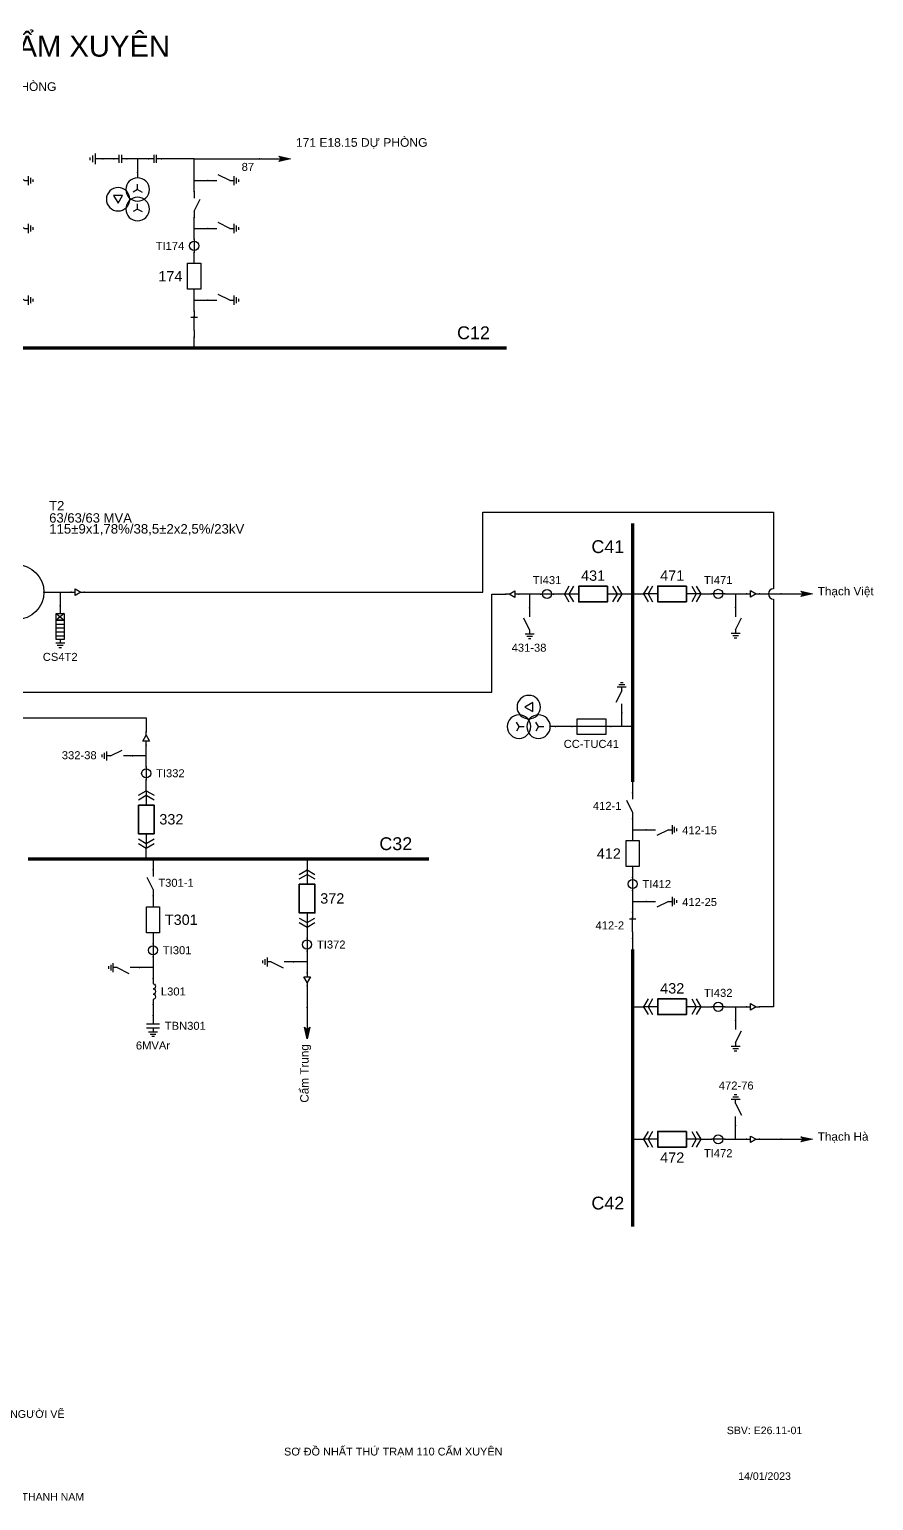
# Model space of a CAD drawing. Header units: millimetres. Extents: x -388 to 411, y 8 to 290.
# Drawn here: x 249 to 411, y 7.9 to 290 of the extents above; entities that cross this region are included whole.
import ezdxf

# ---------------------------------------------------------------- set-up
doc = ezdxf.new("R2010")
doc.units = ezdxf.units.MM
for name, color, linetype, lineweight in [('BUSBAR_110KV', 1, 'Continuous', 50), ('BUSBAR_22KV', 5, 'Continuous', 50), ('BUSBAR_35KV', 30, 'Continuous', 50), ('GROUND', 3, 'Continuous', 25), ('HV_110KV', 1, 'Continuous', 25), ('MV_22KV', 5, 'Continuous', 25), ('MV_35KV', 30, 'Continuous', 25)]:
    doc.layers.add(name, color=color, linetype=linetype, lineweight=lineweight)
doc.layers.add('SYM_PORTS', color=8, linetype='Continuous', plot=False)
doc.layers.add('TEXT', color=7, linetype='Continuous')
doc.styles.add('SLD_TEXT', font='arial.ttf')

# ---------------------------------------------------------------- blocks, each defined once
blk = doc.blocks.new('SYM_EARTHING_SWITCH_OPEN')
at = {"lineweight": 25}
for points in [[(0, 3), (0, 1.25)], [(0, -1.25), (-1.125, 1)], [(-0.875, -2), (0.875, -2)], [(-0.5625, -2.4375), (0.5625, -2.4375)], [(0, -1.25), (0, -2)], [(-0.25, -2.875), (0.25, -2.875)]]:
    blk.add_lwpolyline(points, dxfattribs=at)
at = {"layer": 'SYM_PORTS'}
blk.add_point((0, 3), dxfattribs=at)
blk.add_attdef('DEVICE_CODE', (1.875, 0), '', height=2)
blk = doc.blocks.new('SYM_DISCONNECTOR_CLOSED')
at = {"lineweight": 25}
for points in [[(-0.625, 1.25), (0.625, 1.25)], [(0, 2.5), (0, 1.25)], [(0, -1.25), (0, 1.5)], [(0, -1.25), (0, -2.5)]]:
    blk.add_lwpolyline(points, dxfattribs=at)
at = {"layer": 'SYM_PORTS'}
for p in [(0, 2.5), (0, -2.5)]:
    blk.add_point(p, dxfattribs=at)
blk.add_attdef('DEVICE_CODE', (1.625, -0.5), '', height=2)
blk = doc.blocks.new('SYM_CIRCUIT_BREAKER')
at = {"lineweight": 25}
blk.add_lwpolyline([(-1.25, 2.5), (1.25, 2.5), (1.25, -2.5), (-1.25, -2.5)], close=True, dxfattribs=at)
at = {"layer": 'SYM_PORTS'}
for p in [(0, 2.5), (0, -2.5)]:
    blk.add_point(p, dxfattribs=at)
blk.add_attdef('DEVICE_CODE', (2.25, -0.5), '', height=2)
at = {"flags": 1}
blk.add_attdef('RATING', (2.25, -3.5), '', height=2, dxfattribs=at)
blk = doc.blocks.new('SYM_CURRENT_TRANSFORMER')
at = {"lineweight": 25}
blk.add_lwpolyline([(0, 1.25), (0, -1.25)], dxfattribs=at)
blk.add_circle((0, 0), 0.875, dxfattribs=at)
at = {"layer": 'SYM_PORTS'}
for p in [(0, 1.25), (0, -1.25)]:
    blk.add_point(p, dxfattribs=at)
blk.add_attdef('DEVICE_CODE', (1.875, -1.75), '', height=2)
at = {"flags": 1}
blk.add_attdef('RATIO', (1.875, -4.75), '', height=2, dxfattribs=at)
blk = doc.blocks.new('SYM_DISCONNECTOR_OPEN')
at = {"lineweight": 25}
for points in [[(0, -1.25), (-1.125, 1)], [(0, 2.5), (0, 1.25)], [(0, -1.25), (0, -2.5)]]:
    blk.add_lwpolyline(points, dxfattribs=at)
at = {"layer": 'SYM_PORTS'}
for p in [(0, 2.5), (0, -2.5)]:
    blk.add_point(p, dxfattribs=at)
blk.add_attdef('DEVICE_CODE', (1, -0.5), '', height=2)
blk = doc.blocks.new('SYM_COUPLING_CAPACITOR')
at = {"lineweight": 25}
for points in [[(-0.75, 0.25), (0.75, 0.25)], [(0, 1.25), (0, 0.25)], [(-0.75, -0.25), (0.75, -0.25)], [(0, -0.25), (0, -1.25)]]:
    blk.add_lwpolyline(points, dxfattribs=at)
at = {"layer": 'SYM_PORTS'}
for p in [(0, 1.25), (0, -1.25)]:
    blk.add_point(p, dxfattribs=at)
blk.add_attdef('DEVICE_CODE', (1.75, -1.75), '', height=2)
blk = doc.blocks.new('SYM_VOLTAGE_TRANSFORMER')
at = {"lineweight": 25}
for points in [[(0, 4.625), (0, 3.625)], [(0, 1.375), (-0.8625, 0.875)], [(0, 1.375), (0, 2.375)], [(0, 1.375), (0.8625, 0.875)], [(0, -2.375), (-0.8625, -2.875)], [(0, -2.375), (0, -1.375)], [(0, -2.375), (0.8625, -2.875)]]:
    blk.add_lwpolyline(points, dxfattribs=at)
blk.add_lwpolyline([(2.875, 0.25), (4.625, 0.25), (3.75, -1.25)], close=True, dxfattribs=at)
for centre in [(0, 1.375), (3.75, -0.5), (0, -2.375)]:
    blk.add_circle(centre, 2.25, dxfattribs=at)
at = {"layer": 'SYM_PORTS'}
blk.add_point((0, 4.625), dxfattribs=at)
blk.add_attdef('DEVICE_CODE', (7, 1.625), '', height=2)
at = {"flags": 1}
blk.add_attdef('RATIO', (7, -1.375), '', height=2, dxfattribs=at)
blk = doc.blocks.new('SYM_GROUND_SYMBOL')
at = {"lineweight": 25}
for points in [[(0, 1.25), (0, -0.25)], [(-1, -0.25), (1, -0.25)], [(-0.625, -0.75), (0.625, -0.75)], [(-0.25, -1.25), (0.25, -1.25)]]:
    blk.add_lwpolyline(points, dxfattribs=at)
at = {"layer": 'SYM_PORTS'}
blk.add_point((0, 1.25), dxfattribs=at)
blk = doc.blocks.new('SYM_LINE_FEEDER_ARROW')
blk.add_hatch(color=7).paths.add_polyline_path([(0, -3), (-0.5, -0.75), (0, -1.25), (0.5, -0.75)])
at = {"lineweight": 25}
blk.add_lwpolyline([(0, 3), (0, -1.25)], dxfattribs=at)
blk.add_lwpolyline([(0, -3), (-0.5, -0.75), (0, -1.25), (0.5, -0.75)], close=True, dxfattribs=at)
at = {"layer": 'SYM_PORTS'}
blk.add_point((0, 3), dxfattribs=at)
blk.add_attdef('LINE_NAME', (1.5, 0), '', height=2)
blk = doc.blocks.new('SYM_TRANSFORMER_3W')
blk.add_hatch(color=7).paths.add_polyline_path([(3.75, 8.25), (3.0125, 6.575), (2.2375, 7.225)])
at = {"lineweight": 25}
for points in [[(-7.75, -5.5), (3.0125, 7.35)], [(-3.25, 4.25), (-8.5, 4.25)], [(-3.25, 4.25), (-4.1125, 3.75)], [(-3.25, 4.25), (-3.25, 5.25)], [(-3.25, 4.25), (-2.3875, 3.75)], [(3.25, 0), (2.3875, -0.5)], [(3.25, 0), (3.25, 1)], [(3.25, 0), (4.1125, -0.5)]]:
    blk.add_lwpolyline(points, dxfattribs=at)
for points in [[(3.75, 8.25), (3.0125, 6.575), (2.2375, 7.225)], [(-4.75, -3), (-1.75, -3), (-3.25, -5.5)]]:
    blk.add_lwpolyline(points, close=True, dxfattribs=at)
at = {"lineweight": 50}
blk.add_circle((-3.25, 4.25), 5.25, dxfattribs=at)
at = {"lineweight": 25}
for centre in [(3.25, 0), (-3.25, -4.25)]:
    blk.add_circle(centre, 5.25, dxfattribs=at)
at = {"layer": 'SYM_PORTS'}
for p in [(-3.25, 9.5), (-8.5, 4.25), (8.5, 0), (-3.25, -9.5)]:
    blk.add_point(p, dxfattribs=at)
blk.add_attdef('DEVICE_CODE', (9.5, 6.5), '', height=2)
at = {"flags": 1}
for tag, p in [('POWER', (9.5, 3.5)), ('VOLTAGE_RATIO', (9.5, 0.5))]:
    blk.add_attdef(tag, p, '', height=2, dxfattribs=at)
blk = doc.blocks.new('SYM_SURGE_ARRESTER')
at = {"lineweight": 25}
for points in [[(0, 4), (0, 2.5)], [(-0.75, 2.5), (0.75, 1.25)], [(0.75, 2.5), (-0.75, 1.25)], [(-0.75, 0.5), (0.75, 0.5)], [(-0.75, -0.25), (0.75, -0.25)], [(-0.75, -1), (0.75, -1)], [(-0.75, -1.75), (0.75, -1.75)], [(0, -2.5), (0, -3.125)], [(-0.875, -3.125), (0.875, -3.125)], [(-0.5625, -3.5625), (0.5625, -3.5625)], [(-0.25, -4), (0.25, -4)]]:
    blk.add_lwpolyline(points, dxfattribs=at)
for points in [[(-0.75, 2.5), (0.75, 2.5), (0.75, 1.25), (-0.75, 1.25)], [(-0.75, 1.25), (0.75, 1.25), (0.75, -2.5), (-0.75, -2.5)]]:
    blk.add_lwpolyline(points, close=True, dxfattribs=at)
at = {"layer": 'SYM_PORTS'}
blk.add_point((0, 4), dxfattribs=at)
blk.add_attdef('DEVICE_CODE', (1.875, 1), '', height=2)
blk = doc.blocks.new('SYM_CABLE_TERMINATION')
at = {"lineweight": 25}
blk.add_lwpolyline([(-0.625, 0.5), (0.625, 0.5), (0, -0.625)], close=True, dxfattribs=at)
for points in [[(0, 1.25), (0, 0.5)], [(0, -0.625), (0, -1.25)]]:
    blk.add_lwpolyline(points, dxfattribs=at)
at = {"layer": 'SYM_PORTS'}
for p in [(0, 1.25), (0, -1.25)]:
    blk.add_point(p, dxfattribs=at)
blk = doc.blocks.new('SYM_DRAWOUT_BREAKER')
at = {"lineweight": 25}
for points in [[(-1.5, 4.625), (0, 5.5), (1.5, 4.625)], [(-1.5, 3.75), (0, 4.625), (1.5, 3.75)], [(0, 5.5), (0, 2.75)], [(0, -2.75), (0, -5.5)], [(-1.5, -3.75), (0, -4.625), (1.5, -3.75)], [(-1.5, -4.625), (0, -5.5), (1.5, -4.625)]]:
    blk.add_lwpolyline(points, dxfattribs=at)
at = {"lineweight": 35}
blk.add_lwpolyline([(-1.5, 2.75), (1.5, 2.75), (1.5, -2.75), (-1.5, -2.75)], close=True, dxfattribs=at)
at = {"layer": 'SYM_PORTS'}
for p in [(0, 5.5), (0, -5.5)]:
    blk.add_point(p, dxfattribs=at)
blk.add_attdef('DEVICE_CODE', (2.5, 2.5), '', height=2)
at = {"flags": 1}
blk.add_attdef('RATING', (2.5, -0.5), '', height=2, dxfattribs=at)
blk = doc.blocks.new('SYM_FUSE_DISCONNECTOR')
at = {"lineweight": 25}
blk.add_lwpolyline([(0, 3.75), (0, -3.75)], dxfattribs=at)
blk.add_lwpolyline([(-1.5, 2.75), (1.5, 2.75), (1.5, -2.75), (-1.5, -2.75)], close=True, dxfattribs=at)
at = {"layer": 'SYM_PORTS'}
for p in [(0, 3.75), (0, -3.75)]:
    blk.add_point(p, dxfattribs=at)
blk.add_attdef('DEVICE_CODE', (2.5, 0.75), '', height=2)
at = {"flags": 1}
blk.add_attdef('RATING', (2.5, -2.25), '', height=2, dxfattribs=at)
blk = doc.blocks.new('SYM_SHUNT_REACTOR')
at = {"lineweight": 25}
for points in [[(0, 2.5), (0, 1.5)], [(0, 1.5), (0.25, 1.4325), (0.4325, 1.25), (0.5, 1), (0.4325, 0.75), (0.25, 0.5675), (0, 0.5), (0.25, 0.4325), (0.4325, 0.25), (0.5, 0), (0.4325, -0.25), (0.25, -0.4325), (0, -0.5), (0.25, -0.5675), (0.4325, -0.75), (0.5, -1), (0.4325, -1.25), (0.25, -1.4325), (0, -1.5)], [(0, -1.5), (0, -2.5)]]:
    blk.add_lwpolyline(points, dxfattribs=at)
at = {"layer": 'SYM_PORTS'}
for p in [(0, 2.5), (0, -2.5)]:
    blk.add_point(p, dxfattribs=at)
blk.add_attdef('DEVICE_CODE', (1.5, -0.5), '', height=2)
at = {"flags": 1}
blk.add_attdef('RATING', (1.5, -3.5), '', height=2, dxfattribs=at)
blk = doc.blocks.new('SYM_SHUNT_CAPACITOR')
at = {"lineweight": 25}
for points in [[(-1.25, 0.375), (1.25, 0.375)], [(0, 2), (0, 0.375)], [(-1.25, -0.375), (1.25, -0.375)], [(-0.875, -1.125), (0.875, -1.125)], [(-0.5625, -1.5625), (0.5625, -1.5625)], [(-0.25, -2), (0.25, -2)], [(0, -0.375), (0, -1.125)]]:
    blk.add_lwpolyline(points, dxfattribs=at)
at = {"layer": 'SYM_PORTS'}
blk.add_point((0, 2), dxfattribs=at)
blk.add_attdef('DEVICE_CODE', (2.25, -1), '', height=2)
at = {"flags": 1}
blk.add_attdef('RATING', (2.25, -4), '', height=2, dxfattribs=at)

msp = doc.modelspace()

# ---------------------------------------------------------------- linework, layer by layer
at = {"layer": 'BUSBAR_110KV', "const_width": 0.599}
msp.add_lwpolyline([(214.03, 228.92), (340.6, 228.92)], dxfattribs=at)
at = {"layer": 'BUSBAR_22KV', "const_width": 0.599}
for points in [[(364.75, 195.31), (364.75, 145.7)], [(364.75, 113.6), (364.75, 60.36)]]:
    msp.add_lwpolyline(points, dxfattribs=at)
at = {"layer": 'BUSBAR_35KV', "const_width": 0.599}
msp.add_lwpolyline([(248.73, 130.92), (325.69, 130.92)], dxfattribs=at)
at = {"layer": 'GROUND'}
msp.add_lwpolyline([(265.18, 265.2), (263.09, 265.2)], dxfattribs=at)
at = {"layer": 'HV_110KV'}
for points in [[(269.76, 265.2), (267.68, 265.2)], [(271.85, 265.2), (269.76, 265.2)], [(269.76, 265.2), (269.76, 262.57)], [(280.61, 265.2), (274.35, 265.2)], [(280.61, 261.02), (280.61, 265.2)], [(280.61, 265.2), (293.12, 265.2)], [(280.61, 258.94), (280.61, 261.02)], [(280.61, 261.02), (283.23, 261.02)], [(280.61, 251.85), (280.61, 253.94)], [(280.61, 249.77), (280.61, 251.85)], [(280.61, 251.85), (283.23, 251.85)], [(280.61, 245.18), (280.61, 247.27)], [(280.61, 238.09), (280.61, 240.18)], [(280.61, 236.01), (280.61, 238.09)], [(280.61, 238.09), (283.23, 238.09)], [(280.61, 228.92), (280.61, 231.01)]]:
    msp.add_lwpolyline(points, dxfattribs=at)
at = {"layer": 'MV_22KV'}
msp.add_lwpolyline([(259.5, 182.1), (262.2, 182.1), (336, 182.1), (336, 197.44), (391.79, 197.44), (391.79, 182.76, 1), (391.79, 180.76), (391.79, 102.56), (389.09, 102.56)], format="xyb", dxfattribs=at)
for points in [[(80.61, 182.1), (83.31, 182.1), (220.5, 182.1), (220.5, 162.94), (337.7, 162.94), (337.7, 181.72), (340.4, 181.72)], [(251.78, 182.1), (254.91, 182.1)], [(254.91, 182.1), (254.91, 179.48)], [(254.91, 182.1), (257, 182.1)], [(344.99, 181.72), (342.9, 181.72)], [(347.08, 181.72), (344.99, 181.72)], [(344.99, 181.72), (344.99, 179.1)], [(351.66, 181.72), (349.58, 181.72)], [(364.75, 181.72), (362.66, 181.72)], [(364.75, 181.76), (366.83, 181.76)], [(377.83, 181.76), (379.92, 181.76)], [(382.42, 181.76), (384.51, 181.76)], [(384.51, 181.76), (384.51, 179.14)], [(384.51, 181.76), (386.59, 181.76)], [(389.09, 181.76), (393.26, 181.76)], [(362.66, 156.3), (362.66, 158.92)], [(353.08, 156.3), (349.95, 156.3)], [(362.66, 156.3), (360.58, 156.3)], [(364.75, 156.3), (362.66, 156.3)], [(364.75, 145.7), (364.75, 143.62)], [(364.75, 138.62), (364.75, 136.53)], [(364.75, 136.53), (367.37, 136.53)], [(364.75, 136.53), (364.75, 134.44)], [(364.75, 129.44), (364.75, 127.36)], [(364.75, 124.86), (364.75, 122.77)], [(364.75, 122.77), (367.37, 122.77)], [(364.75, 122.77), (364.75, 120.69)], [(364.75, 115.69), (364.75, 113.6)], [(364.75, 102.56), (366.83, 102.56)], [(377.83, 102.56), (379.92, 102.56)], [(382.42, 102.56), (384.51, 102.56)], [(384.51, 102.56), (384.51, 99.94)], [(384.51, 102.56), (386.59, 102.56)], [(384.51, 77.15), (384.51, 79.78)], [(364.75, 77.15), (366.83, 77.15)], [(377.83, 77.15), (379.92, 77.15)], [(382.42, 77.15), (384.51, 77.15)], [(384.51, 77.15), (386.59, 77.15)], [(389.09, 77.15), (393.26, 77.15)]]:
    msp.add_lwpolyline(points, dxfattribs=at)
at = {"layer": 'MV_35KV'}
for points in [[(240.03, 164.89), (240.03, 162.19), (240.03, 157.97), (271.41, 157.97), (271.41, 155.27)], [(271.41, 150.68), (271.41, 152.77)], [(271.41, 150.68), (268.79, 150.68)], [(271.41, 148.59), (271.41, 150.68)], [(271.41, 144.01), (271.41, 146.09)], [(271.41, 130.92), (271.41, 133.01)], [(272.72, 130.92), (272.72, 128.83)], [(302.28, 130.92), (302.28, 128.83)], [(272.72, 123.83), (272.72, 121.75)], [(272.72, 116.75), (272.72, 114.66)], [(302.28, 117.83), (302.28, 115.75)], [(302.28, 113.25), (302.28, 111.16)], [(272.72, 110.08), (270.1, 110.08)], [(272.72, 112.16), (272.72, 110.08)], [(272.72, 110.08), (272.72, 107.99)], [(302.28, 111.16), (299.66, 111.16)], [(302.28, 111.16), (302.28, 109.08)], [(302.28, 106.58), (302.28, 102.4)], [(272.72, 102.99), (272.72, 100.9)]]:
    msp.add_lwpolyline(points, dxfattribs=at)

# ---------------------------------------------------------------- block references
at = {"layer": 'GROUND', "rotation": 270}
msp.add_blockref('SYM_GROUND_SYMBOL', (261.84, 265.2), dxfattribs=at)
at = {"layer": 'HV_110KV'}
for name, p, rotation in [('SYM_COUPLING_CAPACITOR', (266.43, 265.2), 270), ('SYM_COUPLING_CAPACITOR', (273.1, 265.2), 270), ('SYM_LINE_FEEDER_ARROW', (296.12, 265.2), 90)]:
    msp.add_blockref(name, p, dxfattribs=dict(at, rotation=rotation))
at = {"layer": 'HV_110KV', "xscale": -1}
for name, p in [('SYM_VOLTAGE_TRANSFORMER', (269.76, 257.95)), ('SYM_DISCONNECTOR_OPEN', (280.61, 256.44)), ('SYM_DISCONNECTOR_CLOSED', (280.61, 233.51))]:
    msp.add_blockref(name, p, dxfattribs=at)
at = {"layer": 'HV_110KV', "xscale": -1, "rotation": 90}
for p in [(286.23, 261.02), (246.78, 261.02), (286.23, 251.85), (246.78, 251.85), (286.23, 238.09), (246.78, 238.09)]:
    msp.add_blockref('SYM_EARTHING_SWITCH_OPEN', p, dxfattribs=at)
at = {"layer": 'HV_110KV'}
ref = msp.add_blockref('SYM_CURRENT_TRANSFORMER', (280.61, 248.52), dxfattribs=at)
ref.add_attrib('DEVICE_CODE', 'TI174', (273.23, 247.74), dxfattribs={"layer": 'TEXT', "height": 1.535, "style": 'SLD_TEXT'})
ref = msp.add_blockref('SYM_CIRCUIT_BREAKER', (280.61, 242.68), dxfattribs=at)
ref.add_attrib('DEVICE_CODE', '174', (273.73, 241.68), dxfattribs={"layer": 'TEXT', "height": 1.983, "style": 'SLD_TEXT'})
ref = msp.add_blockref('SYM_TRANSFORMER_3W', (243.28, 182.1), dxfattribs=at)
ref.add_attrib('DEVICE_CODE', 'T2', (252.79, 197.79), dxfattribs={"layer": 'TEXT', "height": 1.786, "style": 'SLD_TEXT'})
at = {"layer": 'MV_22KV'}
ref = msp.add_blockref('SYM_DRAWOUT_BREAKER', (357.16, 181.72), dxfattribs=dict(at, rotation=270))
ref.add_attrib('DEVICE_CODE', '431', (354.85, 184.27), dxfattribs={"layer": 'TEXT', "height": 1.984, "style": 'SLD_TEXT'})
ref = msp.add_blockref('SYM_DRAWOUT_BREAKER', (372.33, 181.76), dxfattribs=dict(at, rotation=270))
ref.add_attrib('DEVICE_CODE', '471', (370.03, 184.28), dxfattribs={"layer": 'TEXT', "height": 1.983, "style": 'SLD_TEXT'})
ref = msp.add_blockref('SYM_CURRENT_TRANSFORMER', (348.33, 181.72), dxfattribs=dict(at, rotation=270))
ref.add_attrib('DEVICE_CODE', 'TI431', (345.58, 183.64), dxfattribs={"layer": 'TEXT', "height": 1.535, "style": 'SLD_TEXT'})
ref = msp.add_blockref('SYM_CURRENT_TRANSFORMER', (381.17, 181.76), dxfattribs=dict(at, rotation=270))
ref.add_attrib('DEVICE_CODE', 'TI471', (378.43, 183.65), dxfattribs={"layer": 'TEXT', "height": 1.535, "style": 'SLD_TEXT'})
for name, p, rotation in [('SYM_CABLE_TERMINATION', (258.25, 182.1), 90), ('SYM_CABLE_TERMINATION', (341.65, 181.72), 270), ('SYM_CABLE_TERMINATION', (387.84, 181.76), 90), ('SYM_LINE_FEEDER_ARROW', (396.26, 181.76), 90), ('SYM_CABLE_TERMINATION', (387.84, 102.56), 90), ('SYM_CABLE_TERMINATION', (387.84, 77.15), 90), ('SYM_LINE_FEEDER_ARROW', (396.26, 77.15), 90)]:
    msp.add_blockref(name, p, dxfattribs=dict(at, rotation=rotation))
at = {"layer": 'MV_22KV', "xscale": -1}
for p in [(384.51, 176.14), (384.51, 96.94)]:
    msp.add_blockref('SYM_EARTHING_SWITCH_OPEN', p, dxfattribs=at)
at = {"layer": 'MV_22KV'}
ref = msp.add_blockref('SYM_SURGE_ARRESTER', (254.91, 175.48), dxfattribs=at)
ref.add_attrib('DEVICE_CODE', 'CS4T2', (251.57, 168.91), dxfattribs={"layer": 'TEXT', "height": 1.535, "style": 'SLD_TEXT'})
ref = msp.add_blockref('SYM_EARTHING_SWITCH_OPEN', (344.99, 176.1), dxfattribs=at)
ref.add_attrib('DEVICE_CODE', '431-38', (341.53, 170.67), dxfattribs={"layer": 'TEXT', "height": 1.535, "style": 'SLD_TEXT'})
at = {"layer": 'MV_22KV', "xscale": -1}
for name, p, rotation in [('SYM_EARTHING_SWITCH_OPEN', (362.66, 161.92), 180), ('SYM_VOLTAGE_TRANSFORMER', (345.32, 156.3), 270)]:
    msp.add_blockref(name, p, dxfattribs=dict(at, rotation=rotation))
at = {"layer": 'MV_22KV'}
ref = msp.add_blockref('SYM_FUSE_DISCONNECTOR', (356.83, 156.3), dxfattribs=dict(at, rotation=270))
ref.add_attrib('DEVICE_CODE', 'CC-TUC41', (351.52, 152.22), dxfattribs={"layer": 'TEXT', "height": 1.535, "style": 'SLD_TEXT'})
ref = msp.add_blockref('SYM_DISCONNECTOR_OPEN', (364.75, 141.12), dxfattribs=at)
ref.add_attrib('DEVICE_CODE', '412-1', (357.13, 140.34), dxfattribs={"layer": 'TEXT', "height": 1.535, "style": 'SLD_TEXT'})
ref = msp.add_blockref('SYM_EARTHING_SWITCH_OPEN', (370.37, 136.53), dxfattribs=dict(at, rotation=90))
ref.add_attrib('DEVICE_CODE', '412-15', (374.26, 135.65), dxfattribs={"layer": 'TEXT', "height": 1.535, "style": 'SLD_TEXT'})
ref = msp.add_blockref('SYM_CIRCUIT_BREAKER', (364.75, 131.94), dxfattribs=at)
ref.add_attrib('DEVICE_CODE', '412', (357.87, 130.95), dxfattribs={"layer": 'TEXT', "height": 1.983, "style": 'SLD_TEXT'})
ref = msp.add_blockref('SYM_CURRENT_TRANSFORMER', (364.75, 126.11), dxfattribs=at)
ref.add_attrib('DEVICE_CODE', 'TI412', (366.64, 125.34), dxfattribs={"layer": 'TEXT', "height": 1.535, "style": 'SLD_TEXT'})
ref = msp.add_blockref('SYM_EARTHING_SWITCH_OPEN', (370.37, 122.77), dxfattribs=dict(at, rotation=90))
ref.add_attrib('DEVICE_CODE', '412-25', (374.26, 121.89), dxfattribs={"layer": 'TEXT', "height": 1.535, "style": 'SLD_TEXT'})
ref = msp.add_blockref('SYM_DISCONNECTOR_CLOSED', (364.75, 118.19), dxfattribs=at)
ref.add_attrib('DEVICE_CODE', '412-2', (357.63, 117.41), dxfattribs={"layer": 'TEXT', "height": 1.535, "style": 'SLD_TEXT'})
ref = msp.add_blockref('SYM_DRAWOUT_BREAKER', (372.33, 102.56), dxfattribs=dict(at, rotation=270))
ref.add_attrib('DEVICE_CODE', '432', (370.03, 105.11), dxfattribs={"layer": 'TEXT', "height": 1.984, "style": 'SLD_TEXT'})
ref = msp.add_blockref('SYM_CURRENT_TRANSFORMER', (381.17, 102.56), dxfattribs=dict(at, rotation=270))
ref.add_attrib('DEVICE_CODE', 'TI432', (378.43, 104.47), dxfattribs={"layer": 'TEXT', "height": 1.535, "style": 'SLD_TEXT'})
ref = msp.add_blockref('SYM_EARTHING_SWITCH_OPEN', (384.51, 82.78), dxfattribs=dict(at, rotation=180))
ref.add_attrib('DEVICE_CODE', '472-76', (381.29, 86.69), dxfattribs={"layer": 'TEXT', "height": 1.535, "style": 'SLD_TEXT'})
ref = msp.add_blockref('SYM_DRAWOUT_BREAKER', (372.33, 77.15), dxfattribs=dict(at, rotation=270))
ref.add_attrib('DEVICE_CODE', '472', (370.03, 72.65), dxfattribs={"layer": 'TEXT', "height": 1.983, "style": 'SLD_TEXT'})
ref = msp.add_blockref('SYM_CURRENT_TRANSFORMER', (381.17, 77.15), dxfattribs=dict(at, rotation=270))
ref.add_attrib('DEVICE_CODE', 'TI472', (378.43, 73.72), dxfattribs={"layer": 'TEXT', "height": 1.535, "style": 'SLD_TEXT'})
at = {"layer": 'MV_35KV', "rotation": 180}
msp.add_blockref('SYM_CABLE_TERMINATION', (271.41, 154.02), dxfattribs=at)
at = {"layer": 'MV_35KV'}
ref = msp.add_blockref('SYM_EARTHING_SWITCH_OPEN', (265.79, 150.68), dxfattribs=dict(at, rotation=270))
ref.add_attrib('DEVICE_CODE', '332-38', (255.22, 150.05), dxfattribs={"layer": 'TEXT', "height": 1.535, "style": 'SLD_TEXT'})
ref = msp.add_blockref('SYM_CURRENT_TRANSFORMER', (271.41, 147.34), dxfattribs=at)
ref.add_attrib('DEVICE_CODE', 'TI332', (273.3, 146.59), dxfattribs={"layer": 'TEXT', "height": 1.535, "style": 'SLD_TEXT'})
ref = msp.add_blockref('SYM_DRAWOUT_BREAKER', (271.41, 138.51), dxfattribs=at)
ref.add_attrib('DEVICE_CODE', '332', (273.92, 137.53), dxfattribs={"layer": 'TEXT', "height": 1.984, "style": 'SLD_TEXT'})
ref = msp.add_blockref('SYM_DISCONNECTOR_OPEN', (272.72, 126.33), dxfattribs=at)
ref.add_attrib('DEVICE_CODE', 'T301-1', (273.73, 125.58), dxfattribs={"layer": 'TEXT', "height": 1.535, "style": 'SLD_TEXT'})
ref = msp.add_blockref('SYM_DRAWOUT_BREAKER', (302.28, 123.33), dxfattribs=at)
ref.add_attrib('DEVICE_CODE', '372', (304.8, 122.36), dxfattribs={"layer": 'TEXT', "height": 1.984, "style": 'SLD_TEXT'})
ref = msp.add_blockref('SYM_CIRCUIT_BREAKER', (272.72, 119.25), dxfattribs=at)
ref.add_attrib('DEVICE_CODE', 'T301', (274.98, 118.27), dxfattribs={"layer": 'TEXT', "height": 1.984, "style": 'SLD_TEXT'})
ref = msp.add_blockref('SYM_CURRENT_TRANSFORMER', (302.28, 114.5), dxfattribs=at)
ref.add_attrib('DEVICE_CODE', 'TI372', (304.17, 113.74), dxfattribs={"layer": 'TEXT', "height": 1.535, "style": 'SLD_TEXT'})
ref = msp.add_blockref('SYM_CURRENT_TRANSFORMER', (272.72, 113.41), dxfattribs=at)
ref.add_attrib('DEVICE_CODE', 'TI301', (274.61, 112.65), dxfattribs={"layer": 'TEXT', "height": 1.535, "style": 'SLD_TEXT'})
at = {"layer": 'MV_35KV', "xscale": -1, "rotation": 270}
for p in [(296.66, 111.16), (267.1, 110.08)]:
    msp.add_blockref('SYM_EARTHING_SWITCH_OPEN', p, dxfattribs=at)
at = {"layer": 'MV_35KV'}
ref = msp.add_blockref('SYM_SHUNT_REACTOR', (272.72, 105.49), dxfattribs=at)
ref.add_attrib('DEVICE_CODE', 'L301', (274.23, 104.73), dxfattribs={"layer": 'TEXT', "height": 1.535, "style": 'SLD_TEXT'})
for name, p in [('SYM_CABLE_TERMINATION', (302.28, 107.83)), ('SYM_LINE_FEEDER_ARROW', (302.28, 99.4))]:
    msp.add_blockref(name, p, dxfattribs=at)
ref = msp.add_blockref('SYM_SHUNT_CAPACITOR', (272.72, 98.9), dxfattribs=at)
ref.add_attrib('DEVICE_CODE', 'TBN301', (274.98, 98.15), dxfattribs={"layer": 'TEXT', "height": 1.535, "style": 'SLD_TEXT'})

# ---------------------------------------------------------------- texts
at = {"layer": 'TEXT', "attachment_point": 7, "style": 'SLD_TEXT'}
for s, insert, char_height in [('SƠ ĐỒ NHẤT THỨ TRẠM 110KV CẨM XUYÊN', (156.2, 283.92), 4.0104), ('173 E18.27 DỰ PHÒNG', (228.94, 277.87), 1.6554), ('171 E18.15 DỰ PHÒNG', (300.14, 267.15), 1.6554), ('87', (289.72, 262.87), 1.535), ('C12', (331.06, 230.58), 2.459), ('63/63/63 MVA', (252.79, 195.41), 1.7932), ('115±9x1,78%/38,5±2x2,5%/23kV', (252.79, 192.99), 1.8142), ('C41', (356.84, 189.56), 2.459), ('Thạch Việt', (400.28, 181.13), 1.606), ('C32', (316.15, 132.58), 2.461), ('6MVAr', (269.43, 94.35), 1.535), ('Thạch Hà', (400.28, 76.52), 1.606), ('C42', (356.84, 63.65), 2.459), ('NGƯỜI VẼ', (245.29, 23.7), 1.467), ('SBV: E26.11-01', (382.82, 20.57), 1.4459), ('SƠ ĐỒ NHẤT THỨ TRẠM 110 CẨM XUYÊN', (297.86, 16.17), 1.4967), ('14/01/2023', (385.01, 11.8), 1.446), ('PHAN THANH NAM', (241.32, 7.85), 1.4459)]:
    msp.add_mtext(s, dxfattribs=dict(at, insert=insert, char_height=char_height))
at = {"layer": 'TEXT', "insert": (303.05, 84.17), "char_height": 1.606, "attachment_point": 7, "rotation": 90, "style": 'SLD_TEXT'}
msp.add_mtext('Cẩm Trung', dxfattribs=at)

doc.saveas('drawing.dxf')
